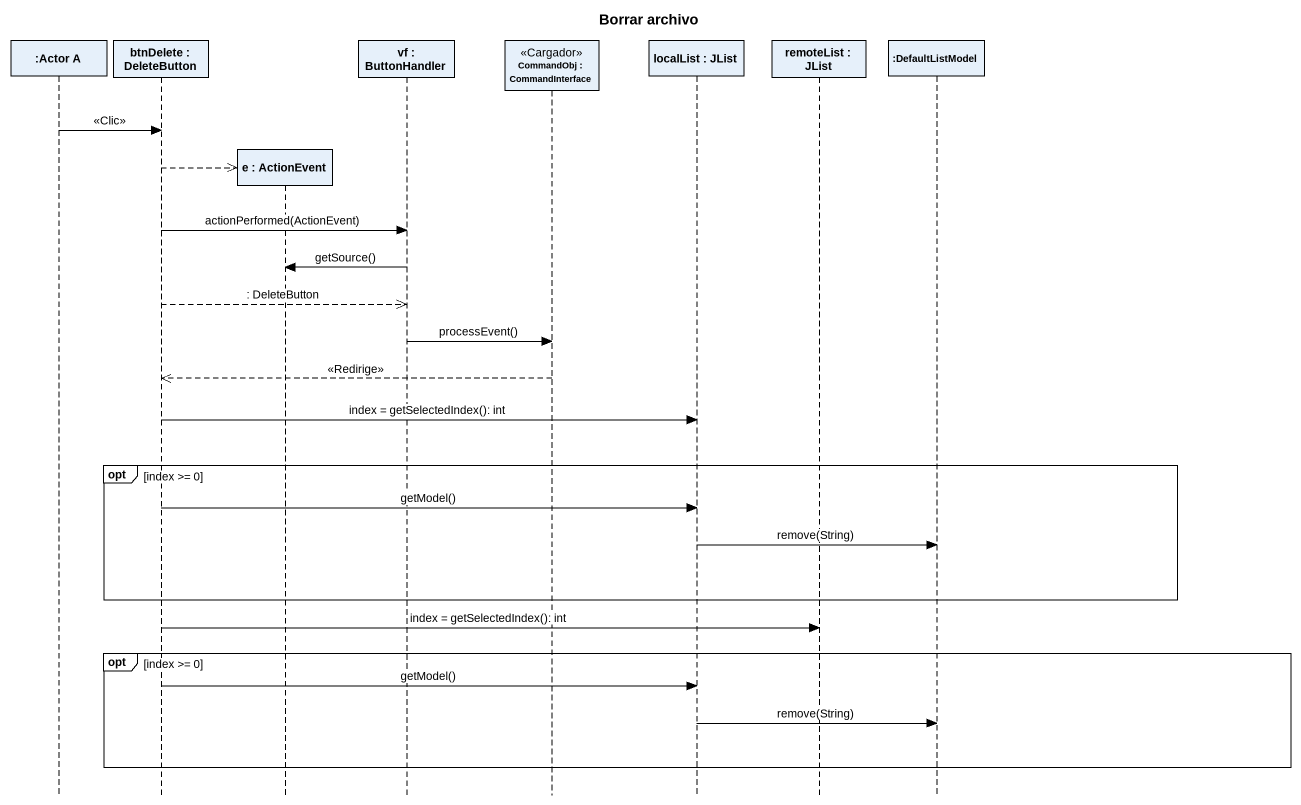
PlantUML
@startuml
title Borrar archivo
hide footbox
participant ":Actor A" as Actor_A
participant "btnDelete : DeleteButton" as btnDelete
participant "e : ActionEvent" as e
participant "vf : ButtonHandler" as vf
participant "CommandObj : CommandInterface" as CommandObj <<Cargador>>
participant "localList : JList" as localList
participant "remoteList : JList" as remoteList
participant ":DefaultListModel" as DefaultListModel

Actor_A -> btnDelete : <<Clic>>
btnDelete -->> e **
btnDelete -> vf : actionPerformed(ActionEvent)
vf -> e : getSource()
btnDelete -->> vf : : DeleteButton
vf -> CommandObj : processEvent()
CommandObj -->> btnDelete : <<Redirige>>
btnDelete -> localList : index = getSelectedIndex(): int
opt index >= 0
  btnDelete -> localList : getModel()
  localList -> DefaultListModel : remove(String)
end
btnDelete -> remoteList : index = getSelectedIndex(): int
opt index >= 0
  btnDelete -> localList : getModel()
  localList -> DefaultListModel : remove(String)
end
@enduml
